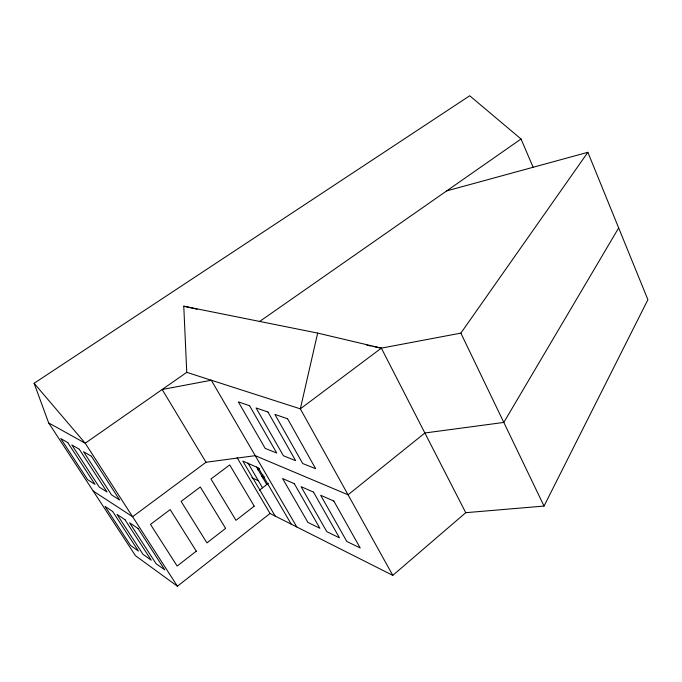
<?xml version="1.0" encoding="UTF-8"?>
<svg xmlns="http://www.w3.org/2000/svg" width="682" height="682" viewBox="0 0 682 682"><rect width="100%" height="100%" fill="white"/><g stroke="black" fill="none" stroke-linecap="round" stroke-linejoin="round"><path stroke-width="1.02" d="M587.867 152.308L460.862 333.123L381.349 348.135L317.667 333.089L300.344 408.85L392.798 575.361L465.755 512.685L544.04 506.07L647.9 299.688L587.867 152.308L446.659 190.909M618.668 227.916L503.81 422.431L424.877 432.985L348.067 494.808L255.247 455.67L206.024 462.251L132.615 516.734L93.195 491.031M533.068 167.116L521.031 139L469.71 95.77L34.1 383.275L48.669 422.917L135.479 555.711L177.422 586.23L270.029 513.486L392.798 575.361M259.313 490.298L268.452 483.248M263.005 478.091L264.693 476.795M261.436 476.351L263.116 475.064M257.651 469.889L259.348 468.602M465.755 512.685L381.349 348.135L300.344 408.85L186.757 372.338L85.216 443.223L48.669 422.917M259.322 321.682L521.031 139M186.757 372.338L183.773 306.201L317.667 333.089M366.788 345.16L370.948 346.013M373.028 346.439L381.349 348.135M183.773 306.201L197.107 309.219M251.811 477.656L258.359 480.665M34.1 383.275L85.216 443.223L177.422 586.23M206.024 462.251L162.163 389.507L211.301 380.232L296.789 526.973M275.204 516.095L242.809 461.049L258.376 467.886L291.257 524.185M237.08 457.631L270.029 513.486M248.009 463.087L262.527 487.818M256.577 467.093L266.773 484.544M460.862 333.123L544.04 506.07M196.297 551.167L177.141 566.051L150.492 524.398L170.185 509.607L196.297 551.167M225.614 528.388L206.936 542.898L181.122 501.398L200.32 486.982L225.614 528.388M254.215 506.163L235.989 520.323L210.977 478.977L229.698 464.919L254.215 506.163M249.569 405.713L238.333 401.86L265.187 448.398L276.722 453.044L249.569 405.713M267.992 412.039L256.074 407.947L283.397 455.738L295.621 460.665L267.992 412.039M287.574 418.757L274.897 414.409L302.697 463.521L315.681 468.756L287.574 418.757M294.292 483.674L282.578 478.525L307.923 522.438L319.892 528.286L294.292 483.674M313.481 492.106L301.069 486.65L326.814 531.67L339.474 537.859L313.481 492.106M333.83 501.048L320.668 495.26L346.806 541.44L360.232 548.004L333.83 501.048M67.799 442.618L60.766 438.56L87.628 479.685L94.994 484.365L67.799 442.618M79.282 449.242L71.866 444.962L99.248 487.067L107.006 491.995L79.282 449.242M91.397 456.232L83.562 451.714L111.49 494.834L119.674 500.034L91.397 456.232M112.641 511.466L105.062 506.394L130.56 545.438L138.429 551.056L112.641 511.466M124.985 519.718L117.014 514.381L142.964 554.296L151.251 560.212L124.985 519.718M138.003 528.422L129.597 522.804L156.025 563.622L164.746 569.845L138.003 528.422"/></g></svg>
